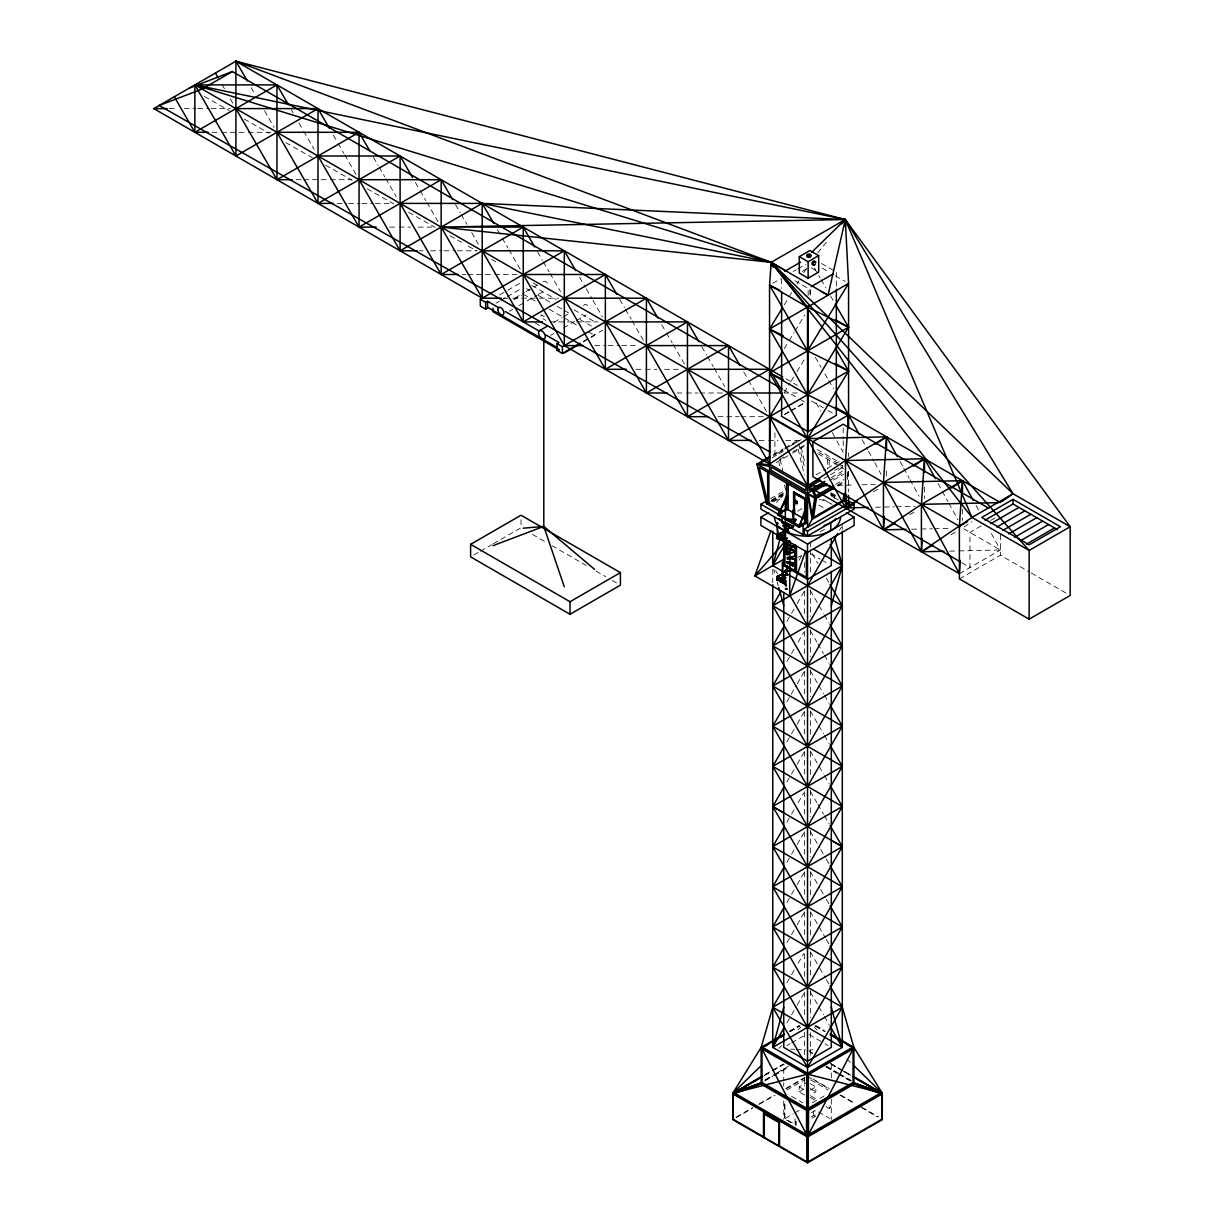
<?xml version="1.0" encoding="UTF-8"?>
<svg xmlns="http://www.w3.org/2000/svg" width="1224" height="1224" viewBox="0 0 1224 1224"><rect width="100%" height="100%" fill="white"/><g stroke="black" fill="none" stroke-linecap="round" stroke-linejoin="round"><path stroke-width="0.75" stroke-dasharray="5 3.75" d="M847.666 475.616L847.926 471.821M847.238 479.487L848.354 471.225M847.528 476.763L848.324 471.393M804.734 1086.086L804.734 1085.26M799.073 560.194L801.888 555.298M786.848 621.501L790.612 614.984M791.546 613.362L796.243 605.222M797.191 603.585L804.704 590.565M839.48 530.344L841.347 527.1M786.848 661.649L790.612 655.131M791.546 653.509L794.361 648.628M798.125 642.11L803.77 632.349M786.848 701.796L796.243 685.517M797.191 683.895L804.704 670.874M786.848 741.943L790.612 735.425M791.546 733.803L796.243 725.664M797.191 724.042L804.704 711.022M786.848 782.09L790.612 775.572M791.546 773.951L796.243 765.811M797.191 764.189L804.704 751.169M786.848 822.237L790.612 815.735M791.546 814.098L794.361 809.217M798.125 802.699L803.77 792.938M786.848 862.385L790.612 855.882M791.546 854.245L796.243 846.105M797.191 844.484L803.77 833.085M786.848 902.532L790.612 896.029M791.546 894.392L796.243 886.253M797.191 884.631L804.704 871.61M786.848 942.679L790.612 936.176M791.546 934.539L796.243 926.4M797.191 924.778L804.704 911.758M786.848 982.826L790.612 976.324M791.546 974.686L794.361 969.806M798.125 963.303L803.77 953.542M786.848 1022.973L790.612 1016.471M791.546 1014.849L796.243 1006.709M797.191 1005.072L803.77 993.689M784.217 304.898L788.134 298.472M789.113 296.866L792.035 292.031M796.931 283.999L798.874 280.786M803.77 272.738L806.692 267.918M784.217 348.733L788.134 342.307M789.113 340.7L793.994 332.653M794.973 331.046L804.749 314.966M784.217 392.583L790.077 382.928M791.056 381.322L795.952 373.274M796.931 371.668L804.749 358.8M817.785 252.802L828.541 239.797M778.984 1048.356L781.692 1045.709M798.002 1029.874L800.726 1027.227M964.053 527.009L971.963 521.699M499.591 294.923L506.017 291.205M507.623 290.287L522.097 281.933M496.164 303.124L499.346 301.272M500.937 300.354L505.726 297.6M507.317 296.667L521.669 288.39M514.799 298.12L524.438 292.551M526.045 291.618L532.471 287.915M534.077 286.982L537.29 285.131M513.697 299.758L521.669 295.152M509.368 311.187L512.581 309.335M519.007 305.618L525.433 301.915M527.039 300.982L536.693 295.412M538.3 294.494L544.726 290.776M554.013 322.295L562.046 317.659M563.652 316.725L568.471 313.941M550.647 335.345L553.86 333.479M563.499 327.925L574.745 321.422M576.366 320.489L586.005 314.935M583.297 341.389L589.723 337.686M591.33 336.753L602.591 330.266M583.45 341.863L594.604 335.422L594.604 332.041M772.711 283.356L780.606 278.797M793.244 271.514L796.396 269.693M797.971 268.775L805.866 264.216M802.317 271.361L806.846 268.745M473.856 554.992L478.737 552.177M480.359 551.244L491.742 544.665M493.364 543.731L521.011 527.774L521.011 518.808M784.508 414.263L789.281 411.509M790.888 410.591L805.239 402.298L798.614 398.473M784.768 414.538L789.465 411.83M791.041 410.912L805.147 402.772M773.323 454.563L783.176 448.871M784.814 447.923L797.956 440.334M773.063 455.802L783.008 450.065M784.661 449.101L797.88 441.482M782.901 450.187L774.93 454.793L774.93 430.848M789.281 446.515L802.057 439.141M772.237 457.73L777.118 454.9M778.816 453.92L785.334 450.157M779.55 459.52L786.145 455.711M792.8 451.87L804.352 445.199M776.123 462.58L790.903 454.058M792.54 453.109L804.046 446.469M770.554 498.642L785.609 490.028L784.278 484.474M771.395 500.035L784.538 492.446M771.395 500.769L784.538 493.18M816.087 474.881L825.649 469.343M827.256 468.425L843.198 459.214M770.722 501.626L785.12 493.318M772.313 501.442L783.513 494.97M773.354 501.917L782.672 496.546M834.584 470.383L842.862 465.61M823.951 478.446L828.862 475.601M830.515 474.652L843.642 467.078M831.234 477.666L842.357 471.24M829.643 480.497L842.357 473.153M833.62 480.022L843.458 474.346M835.61 484.383L843.81 479.64M837.706 484.995L842.479 482.241M837.721 486.066L842.648 483.235M797.589 511.127L802.561 508.266M873.401 491.818L879.964 488.024M820.202 531.874L824.961 529.12M798.017 557.379L801.184 555.543M909.723 514.692L916.286 510.898M950.971 534.704L957.535 530.91M981.128 525.953L969.974 532.394L969.974 567.401L961.697 562.627M990.706 520.429L995.495 517.66M959.386 573.689L1000.436 549.989L989.589 530.191M959.386 578.906L1000.436 555.206L1029.629 572.067M789.312 1031.144L799.241 1025.406M789.863 1031.633L799.501 1026.079M790.138 1031.633L800.068 1025.896M786.925 1045.571L790.092 1043.735M791.668 1042.817L804.352 1035.504M765.26 1074.473L783.146 1064.161M764.281 1075.33L770.783 1071.566M772.405 1070.633L783.788 1064.069L783.743 1080.731M764.403 1075.544L770.967 1071.765M772.604 1070.816L784.079 1064.191M765.306 1079.629L775.236 1073.892M776.888 1072.928L788.486 1066.242M765.765 1080.058L772.283 1076.279M773.92 1075.345L788.593 1066.869M764.48 1081.067L772.757 1076.294M774.409 1075.345L787.659 1067.695M736.527 1116.885L752.928 1107.429M759.492 1103.635L774.241 1095.113M785.716 1088.488L805.392 1077.135M736.007 1117.757L752.27 1108.378M758.758 1104.614L775.022 1095.235M786.389 1088.671L804.275 1078.344M786.925 1090.018L804.352 1079.951M804.749 1095.052L799.196 1091.839L799.196 1086.866L807.519 1082.062M799.196 1091.839L804.749 1088.641M810.303 1090.079L815.842 1086.866L815.842 1091.839L810.303 1095.052M785.334 1118.384L793.259 1113.809M794.85 1112.891L799.593 1110.137M812.277 1102.824L826.537 1094.593M811.267 1112.723L815.077 1110.52L815.077 1116.395L811.267 1118.583M811.053 1117.007L813.593 1115.538L815.077 1116.395M809.385 1049.978L813.088 1049.764M837.629 485.331L854.551 484.949M862.079 484.781L875.252 484.49M875.588 507.256L894.407 506.828M896.289 506.782L915.093 506.369M911.666 529.212L919.193 529.043M921.075 528.998L932.367 528.753M934.249 528.707L951.186 528.324M949.64 551.137L957.168 550.968M959.05 550.922L1000.436 549.989L961.697 527.62M169.096 108.599L176.73 108.599M184.365 108.599L195.825 108.599M197.722 108.599L209.182 108.599M211.094 108.599L230.188 108.599M212.043 132.299L219.693 132.299M221.59 132.299L246.422 132.299M248.319 132.299L273.151 132.299M296.055 179.698L301.793 179.698M303.69 179.698L328.522 179.698M330.419 179.698L351.426 179.698M337.105 203.398L346.652 203.398M348.565 203.398L360.024 203.398M361.922 203.398L373.381 203.398M375.294 203.398L392.476 203.398M389.615 227.098L397.249 227.098M399.162 227.098L410.621 227.098M418.256 227.098L435.438 227.098M419.205 250.798L423.03 250.798M430.664 250.798L442.124 250.798M444.021 250.798L455.481 250.798M457.394 250.798L476.488 250.798M462.167 274.497L465.977 274.497M467.889 274.497L492.706 274.497M494.618 274.497L517.538 274.497M503.217 298.197L510.852 298.197M512.764 298.197L537.581 298.197M539.493 298.197L558.588 298.197M549.989 321.897L574.806 321.897M576.718 321.897L597.725 321.897M594.864 345.596L606.308 345.596M608.221 345.596L619.681 345.596M621.593 345.596L638.775 345.596M635.914 369.296L643.549 369.296M645.461 369.296L656.906 369.296M664.556 369.296L681.737 369.296M676.964 392.996L684.598 392.996M686.511 392.996L697.955 392.996M699.868 392.996L722.787 392.996M783.88 392.996L797.237 392.996M718.014 416.696L739.005 416.696M740.918 416.696L763.837 416.696M759.064 440.395L766.698 440.395M768.611 440.395L778.158 440.395M785.793 440.395L801.062 440.395M790.826 1049.121L794.544 1049.335M796.396 1049.442L805.667 1049.978M830.01 1107.001C826.736 1111.009 834.722 1104.889 826.843 1105.165M204.439 96.466L229.332 110.588M244.265 119.065L269.158 133.186M285.758 142.611L312.319 157.666M325.584 165.209L352.145 180.265M367.078 188.741L393.638 203.811M408.571 212.272L435.132 227.343M450.065 235.819L461.678 242.413M468.318 246.177L476.626 250.874M491.558 259.35L496.546 262.181M533.052 282.897L539.692 286.661M821.442 263.497L836.344 272.095L836.344 287.38M822.161 268.148L828.77 271.973M835.365 275.783L845.279 281.489M811.328 267.857L815.735 270.397M794.881 280.74L808.131 288.39L808.131 296.04M785.976 378.782L797.467 385.407M811.512 401.013L826.414 409.612M828.067 410.576L833.039 413.437M783.712 389.875L796.962 397.509M817.219 449.545L838.669 461.938M1031.251 573L1066.946 593.594M531.859 285.483L556.186 299.528M574.025 309.84L596.731 322.952M818.856 452.406L837.017 462.886M838.669 463.85L843.627 466.711M817.953 453.798L838.868 465.87M840.475 466.803L843.688 468.654M526.504 288.604L529.747 290.486M537.856 295.168L550.831 302.649M557.318 306.398L568.655 312.946M580.008 319.495L591.36 326.058M523.26 294.234L536.234 301.716M549.209 309.213L576.764 325.125M588.117 331.673L594.604 335.422M544.328 316.679L541.1 314.813L541.1 317.659L545.935 320.459M830.974 492.706L837.369 496.409M830.974 493.44L837.369 497.143M535.163 322.952L541.635 326.67M830.606 493.7L836.757 497.25M830.606 494.435L836.757 497.984M838.593 500.126L830.821 495.644A32.956 19.033 0 0 1 836.069 499.576M823.064 499.224L830.821 503.707M818.779 505.053L823.599 507.838M810.701 553.722L820.202 559.215M821.794 560.118L828.128 563.79M532.409 534.368L545.445 541.88M551.963 545.644L586.189 565.412M595.966 571.057L605.758 576.703M612.275 580.467L617.156 583.282M815.796 1025.406L824.089 1030.195M815.551 1026.079L825.175 1031.633M814.985 1025.896L824.915 1031.633M809.11 1034.586L823.37 1042.817M824.961 1043.735L828.128 1045.571M809.156 1051.018L812.399 1052.9M830.285 1063.228L843.275 1070.725M844.912 1071.658L851.414 1075.422M831.264 1064.069L839.389 1068.751M841.01 1069.699L850.772 1075.33M809.661 1051.89L812.935 1053.772M830.974 1064.191L842.449 1070.816M844.086 1071.765L850.649 1075.544M826.567 1066.242L838.149 1072.928M839.802 1073.892L851.399 1080.578M826.445 1066.869L836.237 1072.515M837.874 1073.463L850.909 1080.991M825.741 1066.731L837.323 1073.433M838.991 1074.381L850.573 1081.067M812.935 1079.033L829.337 1088.488M840.811 1095.113L855.561 1103.635M862.124 1107.429L878.511 1116.885M807.519 1076.477L828.648 1088.671M840.031 1095.235L854.658 1103.681M861.161 1107.429L877.409 1116.824M810.701 1079.951L828.128 1090.018M810.303 1083.668L815.842 1086.866M810.303 1088.641L815.842 1091.839M799.196 1086.866L807.519 1091.686M810.992 1096.015L817.326 1099.688M810.196 1097.408L814.939 1100.147M826.032 1106.557L829.214 1108.378M791.668 1096.413L802.776 1102.824M818.611 1111.973L829.719 1118.384M790.811 1122.638L784.385 1118.92L784.385 1102.227M814.327 1027.227L817.035 1029.874M846.947 1058.913L851.017 1062.876M814.404 268.056L820.095 277.925M821.044 279.562L825.802 287.793M830.545 296.009L833.391 300.936M815.352 357.377L821.044 367.246M824.838 373.825L827.699 378.752M828.648 380.389L833.391 388.62M743.779 372.05L747.604 378.66M748.553 380.327L754.29 390.242M755.239 391.894L766.698 411.738M701.78 346.698L706.554 354.96M707.503 356.628L713.24 366.542M714.189 368.195L724.684 386.386M812.216 553.676L817.861 563.438M826.322 578.095L829.138 582.976M661.679 324.651L665.504 331.26M666.453 332.928L672.19 342.842M673.139 344.495L684.598 364.339M810.349 590.565L823.492 613.362M824.441 614.984L829.138 623.123M619.681 299.299L624.454 307.561M625.403 309.228L631.14 319.143M632.089 320.795L643.549 340.639M775.572 570.491L777.454 573.75M810.349 630.727L816.928 642.11M817.861 643.748L823.492 653.509M824.441 655.131L829.138 663.27M810.349 670.874L817.861 683.895M818.795 685.517L823.492 693.656M824.441 695.278L829.138 703.418M579.579 277.251L585.317 287.181M586.265 288.833L592.003 298.748M592.952 300.4L602.499 316.94M810.349 711.022L817.861 724.042M818.795 725.664L823.492 733.803M824.441 735.425L829.138 743.565M537.581 251.899L542.354 260.161M543.303 261.829L549.041 271.743M549.989 273.396L560.5 291.587M810.349 751.169L823.492 773.951M824.441 775.572L829.138 783.712M497.479 229.852L501.304 236.462M502.253 238.129L507.991 248.044M508.939 249.696L520.399 269.54M810.349 791.316L816.928 802.699M817.861 804.336L823.492 814.098M824.441 815.735L829.138 823.859M455.481 204.5L460.255 212.762M461.203 214.43L466.941 224.344M471.714 232.606L478.4 244.188M810.349 831.463L819.743 847.742M820.677 849.364L825.374 857.504M826.322 859.126L829.138 864.022M415.38 182.453L419.205 189.062M420.153 190.73L425.891 200.644M426.839 202.297L438.299 222.141M810.349 871.61L819.743 887.89M820.677 889.511L825.374 897.651M826.322 899.273L829.138 904.169M810.349 911.758L825.374 937.798M826.322 939.435L829.138 944.316M373.381 157.1L378.155 165.362M379.103 167.03L384.841 176.945M385.79 178.597L396.301 196.789M810.349 951.905L818.795 966.562M819.743 968.184L825.374 977.945M826.322 979.582L829.138 984.463M333.295 135.053L337.105 141.663M338.069 143.33L343.791 153.245M344.74 154.897L356.199 174.741M810.349 992.052L817.861 1005.072M818.795 1006.709L823.492 1014.849M824.441 1016.471L829.138 1024.61M291.281 109.701L293.194 113.006M298.916 122.935L302.741 129.545M303.69 131.197L314.201 149.389M251.195 87.654L255.005 94.263M264.552 110.803L274.1 127.342M221.927 84.364L224.726 89.214M230.311 98.899L233.111 103.749M976.018 505.42L978.741 510.377M938.058 483.511L948.003 501.656M948.906 503.309L957.948 519.817M900.099 461.586L902.807 466.543M903.71 468.195L909.141 478.094M910.044 479.747L919.071 496.256M862.124 439.676L867.556 449.575M868.459 451.228L873.89 461.127M874.793 462.779L881.112 474.331M816.026 402.895L820.554 411.157M832.305 432.608L835.916 439.202M836.818 440.854L843.152 452.406M773.752 569.267L774.746 572.909M777.255 582.043L778.25 585.684M801.123 447.265L804.704 462.06M798.828 443.929L804.918 469.113M798.094 449.116L804.352 474.988M780.162 459.474L782.84 470.567M778.908 462.289L779.81 465.992M1000.436 534.827L1000.436 555.206M962.462 509.108L962.462 520.491M924.503 487.198L924.503 498.566M886.543 470.965L886.543 476.656M848.569 452.834L848.569 456.628M848.569 471.408L848.569 491.773M843.198 427.895L843.198 438.957M843.198 440.793L843.198 450.004M842.296 525.463L842.296 529.288M831.295 1064.069L831.295 1080.731M831.295 1099.167L831.295 1119.287M829.199 460.301L829.199 467.843M827.577 459.352L827.577 468.807M813.593 1111.132L813.593 1115.538M810.609 290.073L810.609 297.692M810.609 541.941L810.609 547.679M810.609 549.576L810.609 574.408M810.609 589.677L810.609 616.422M810.609 629.779L810.609 656.523M810.609 669.88L810.609 696.609M810.609 711.894L810.609 736.71M810.609 751.995L810.609 776.812M810.609 790.184L810.609 816.913M810.609 830.285L810.609 857.014M810.609 872.299L810.609 897.115M810.609 912.4L810.609 937.217M810.609 952.501L810.609 977.318M810.609 990.69L810.609 1017.419M810.609 1032.704L810.609 1057.521M809.86 289.277L809.86 296.912M804.443 562.459L804.443 572.006M804.443 591.1L804.443 615.917M804.443 631.202L804.443 654.106M804.443 671.303L804.443 694.207M804.443 711.404L804.443 734.308M804.443 751.505L804.443 776.322M804.443 791.607L804.443 816.423M804.443 831.708L804.443 854.612M804.443 871.809L804.443 894.713M804.443 911.895L804.443 936.727M804.443 953.909L804.443 976.829M804.443 992.098L804.443 1015.017M804.443 1032.199L804.443 1055.119M804.443 1078.038L804.443 1085.673M796.197 1121.306L796.197 1125.101M795.631 1121.704L795.631 1125.422M795.08 1118.751L795.08 1124.458L784.951 1118.598L784.951 1101.508M783.743 1082.582L783.743 1086.285M783.743 1100.988L783.743 1119.287M781.631 278.827L781.631 288.374M772.757 569.435L772.757 582.823M776.552 502.59A32.956 19.033 0 0 1 782.748 496.546M819.33 499.392A32.956 19.033 0 0 1 834.936 506.598M583.619 305.862A4.804 2.785 60 0 1 586.541 304.761A4.804 2.785 60 0 1 589.876 308.739M543.226 281.841A4.299 2.479 60 0 1 546.287 281.964A4.299 2.479 60 0 1 548.78 286.034"/><path stroke-width="1.5" d="M770.845 530.879L754.871 575.938L789.648 596.012L790.092 541.176M787.766 558.832L787.522 558.832M778.02 523.046C775.878 521.042 779.076 552.269 777.24 523.122M846.381 494.634L845.493 507.929L868.061 507.424M884.355 516.543L883.453 529.854L906.02 529.349M922.315 538.468L921.412 551.764L943.995 551.259M501.304 298.197L482.21 298.197L153.811 108.599L235.911 61.2L845.294 219.54L1070.189 526.733L1070.189 595.476L1029.139 619.176L959.386 578.906L959.386 526.289L962.462 480.665L883.453 482.455L845.493 507.929L807.519 438.62L769.559 372.861L782.258 351.961M616.819 294.341L605.36 274.497L523.26 274.497L564.31 345.596L959.386 573.689L960.274 560.378M769.559 471.347L769.559 285.177L771.166 262.334L845.294 219.54L1013.028 493.746L1070.189 526.733L1029.139 550.433L971.978 517.446L771.166 262.334L235.911 61.2L235.911 155.999L318.01 108.599L329.47 128.444M777.24 534.812L778.005 534.735M844.759 495.399L843.948 500.937L812.155 519.282L807.519 527.314L807.519 307.102L771.166 262.334L194.861 84.9L194.861 132.299L208.233 132.299M844.055 493.471L842.984 500.402L813.47 517.431L816.408 498.382L834.447 487.963M845.034 493.792L843.948 500.937L848.813 503.737L847.528 504.212M782.87 526.121L782.87 525.387M782.289 562.168L782.519 574.133L782.962 562.214M821.442 291.434L828.051 295.259L845.294 219.54L194.861 84.9L235.911 155.999M785.303 503.248L786.558 502.682A1.805 1.04 0 0 1 787.063 502.88L786.558 503.798L785.303 503.248L785.441 554.227L787.17 554.227L787.001 553.279L791.882 549.255A7.436 4.284 0 0 1 795.37 551.871L787.001 553.631A1.805 1.04 0 0 0 786.558 553.386L785.334 553.799M779.749 540.059L772.757 565.61L782.687 571.348M831.295 605.758L842.296 565.61L834.294 536.418M842.296 531.201L842.296 1047.392L807.519 1067.466L772.757 1047.392L783.743 1007.245M784.033 987.722L772.757 1007.245L761.16 1047.392L732.763 1093.246L732.763 1119.639L807.519 1162.8L882.29 1119.639L882.29 1093.246L853.893 1047.392L842.296 1007.245L830.071 986.085M789.648 596.012L805.606 550.953M807.519 522.51L799.15 527.345L805.866 507.073M785.349 572.572L786.221 570.277L786.221 571.577M786.558 545.919L788.761 540.809A7.436 4.284 0 0 0 783.054 540.962L786.558 545.919L788.761 540.809M786.558 549.821L788.761 544.726A7.436 4.284 0 0 1 793.596 546.501L786.558 549.821L793.596 546.501M799.15 527.345L778.158 515.227L786.527 495.904M788.149 496.837L778.158 513.59L799.15 525.708L807.519 508.021M792.938 521.761C794.911 523.092 791.255 512.137 792.938 510.071M780.254 535.852C798.874 541.1 759.63 537.979 785.716 537.826A1.805 1.04 0 0 1 786.252 537.673L787.292 538.529L780.254 536.204M784.033 546.088L772.757 565.61L772.757 531.201M781.218 591.115L772.757 605.758L807.519 665.978L842.296 605.758L830.071 584.598M784.033 626.382L772.757 645.905L807.519 706.126L842.296 645.905L830.071 624.745M807.519 585.684L837.599 533.603M784.033 666.529L772.757 686.052L807.519 746.288L842.296 686.052L830.071 664.907M784.033 706.676L772.757 726.214L807.519 786.435L842.296 726.214L830.071 705.055M784.033 746.824L772.757 766.362L807.519 826.582L842.296 846.656L807.519 906.877L772.757 846.656L784.033 827.118M830.071 785.349L842.296 806.509L807.519 866.73L772.757 806.509L784.033 786.971M784.033 867.265L772.757 886.803L807.519 947.024L842.296 886.803L830.071 865.643M784.033 907.412L772.757 926.951L807.519 987.171L842.296 926.951L830.071 905.791M784.033 947.56L772.757 967.098L807.519 1027.319L842.296 967.098L830.071 945.938M772.757 584.735L772.757 1047.392L784.033 1027.869M830.071 825.496L842.296 846.656L772.757 886.803L842.296 926.951L772.757 967.098L842.296 1007.245L807.519 1067.466L772.757 1007.245L842.296 967.098L772.757 926.951L842.296 886.803L772.757 846.656L842.296 806.509L772.757 766.362L842.296 726.214L772.757 686.052L842.296 645.905L772.757 605.758L842.296 565.61L830.071 544.451M859.416 434.719L848.569 414.921L807.519 394.771L769.559 329.026L782.258 308.111M782.258 395.796L769.559 416.696L807.519 486.02L830.101 485.5M835.365 319.617L848.569 327.236L807.519 394.771L769.559 372.861L848.569 327.236L835.288 304.225M781.968 392.996L728.51 392.996L769.559 464.095L807.519 438.62L848.569 371.071L835.288 348.06M783.054 532.088L785.961 527.116L788.761 532.226A7.436 4.284 0 0 1 783.054 532.088L783.054 531.736A7.436 4.284 0 0 0 788.761 531.889M783.743 531.522L778.51 533.985A7.436 4.284 0 0 0 783.054 536.005L784.997 532.562M783.054 536.005L785.961 531.369M788.271 549.025L786.818 551.213L788.99 547.939M782.534 537.443L782.87 537.382M787.935 529.717L788.149 529.808M787.063 519.129L795.784 519.588A7.436 4.284 0 0 1 793.596 522.633L787.063 519.129L793.596 522.633M787.063 519.466L795.784 519.588M841.699 223.885L845.294 219.54L971.978 517.446L921.412 551.764L883.453 482.455L886.543 436.83L807.519 438.62M786.496 539.692L754.871 575.938L784.339 558.924M778.158 578.248A7.436 4.284 0 0 0 777.056 580.161L785.441 581.369L781.203 578.111M781.662 574.148L786.512 569.971L787.261 575.219A7.436 4.284 0 0 1 781.662 574.5L781.662 574.148A7.436 4.284 0 0 0 787.261 574.867L787.261 575.219M781.662 574.5L785.93 569.894M782.442 574.377L777.791 575.968A7.436 4.284 0 0 0 781.662 578.417L785.93 574.148M811.634 252.343L845.294 219.54L848.569 283.402L848.569 428.186M853.74 1065.523L882.29 1093.246L807.519 1136.408L732.763 1093.246L761.313 1065.523M784.324 510.852L786.527 508.756L807.519 520.873L803.097 525.065L803.097 534.75L804.229 534.092L807.519 536.005L854.123 509.092L854.123 504.212L847.696 500.494M787.063 562.015L795.615 562.994A7.436 4.284 0 0 1 792.54 565.794L787.063 562.015L792.54 565.794M787.063 562.367L790.658 563.484L787.231 563.514L787.231 562.214M787.001 553.279L791.882 549.255M790.842 534.062L791.01 534.199M1001.829 501.611L1013.028 493.746L771.166 262.334L482.21 203.398L400.11 203.398L441.16 274.497L458.342 274.497M875.466 444.266L886.543 436.83L897.391 456.644M913.425 466.191L924.503 458.755L935.35 478.553M951.4 488.101L962.462 480.665L973.309 500.478M782.059 388.911L232.376 71.558L202.067 89.061L159.181 105.494L769.942 451.977M480.313 299.299L485.683 302.405L487.596 301.303L487.596 308.065L485.683 309.167L480.313 306.061L480.313 299.299L564.31 250.798L575.77 270.642M539.554 330.648L547.587 325.997M580.084 343.255L562.413 353.461L557.027 350.355L557.027 343.592L558.94 342.49L545.965 335.009M557.027 343.592L562.413 346.698L646.41 298.197L657.869 318.041M557.027 350.355L558.94 349.253M564.31 352.91L580.253 343.699M799.303 256.642L809.86 250.553L818.672 255.648L818.672 272.095L808.131 278.185L799.303 273.09L799.303 256.642L808.131 261.737L818.672 255.648M784.768 271.284L800.45 262.227M811.267 286.584L833.207 273.901M769.559 329.026L848.569 283.402L807.519 350.936L769.559 329.026L783.238 335.728M781.019 389.14L769.559 369.296L687.46 416.696L646.41 345.596L728.51 345.596L739.969 365.44M470.613 544.328L521.011 515.227L620.415 572.633L620.415 585.164L570.017 614.264L470.613 556.874L470.613 544.328L570.017 601.718L620.415 572.633M835.365 363.452L848.569 371.071L728.51 440.395L687.46 369.296L769.559 369.296M781.631 292.199L781.631 416.344L808.131 431.644L836.344 415.349L836.344 289.292M770.034 456.46L756.906 464.034L766.469 503.615L781.784 512.443M769.774 457.715L759.859 463.422L769.636 465.242M769.559 464.095L770.156 416.344L808.131 438.269L847.819 415.349L847.819 428.629M784.217 528.998L784.217 522.556L760.915 509.092L760.915 504.212L767.341 500.494M793.58 492.033L805.866 498.872L793.58 492.033L793.703 521.807M794.361 513.361L794.361 502.069C798.293 506.308 798.293 500.065 794.361 500.111L794.56 493.257L805.086 499.331L805.086 521.256M819.697 478.982L807.519 486.02L845.493 460.53L886.543 436.83L886.543 450.111M820.661 480.344L809.186 486.968L809.186 490.396L824.869 481.338M778.602 535.668L760.915 525.463L760.915 517.155L768.687 512.672M794.361 500.111L797.298 501.58M824.869 483.251L807.519 493.257L812.155 519.282L815.459 497.847L812.155 490.594M794.85 500.968L796.809 501.855L796.594 502.804L794.85 500.968L796.809 501.855M794.361 502.069L797.298 503.538M794.85 501.794L796.809 502.682M827.072 483.817L813.945 491.39L815.934 495.735L832.32 486.265M778.158 513.59L786.527 508.756M794.361 493.379L805.086 499.331M778.158 515.227L782.105 512.948M832.932 487.749L815.459 497.847L756.906 464.034L769.559 466.375M782.105 517.783L782.105 522.633L783.238 521.975M799.15 525.708L807.519 520.873M847.773 504.349L848.569 502.88L848.813 503.737M848.813 503.018L847.528 503.477M804.229 534.092L804.229 529.212L848.569 503.615L848.569 495.475M856.984 501.304L845.493 507.929L845.493 460.53L848.569 414.921L835.288 391.894M804.229 529.212L807.519 531.109L854.123 504.212M787.323 532.409L807.519 544.068L854.123 517.155L854.123 525.463L807.519 552.376L785.028 539.386M894.943 523.214L883.453 529.854L845.493 460.53L924.503 458.755L924.503 472.02M971.978 517.446L1013.028 493.746M959.386 526.289L967.587 521.546M932.918 545.139L921.412 551.764L921.412 504.364L924.503 458.755L883.453 482.455L883.453 529.854L921.412 504.364L962.462 480.665L962.462 493.945M1013.028 499.361L981.725 517.446L1029.139 544.802L1060.443 526.733L1013.028 499.361L1013.028 504.013L1057.475 529.671M985.029 520.185L1013.028 504.013M990.95 523.597L1018.965 507.424M996.871 527.024L1024.886 510.852M1002.808 530.436L1030.807 514.279M1008.729 533.863L1036.743 517.691M1014.65 537.29L1042.664 521.118M1020.587 540.702L1048.586 524.53M1026.508 544.129L1054.507 527.957M784.339 813.195L772.757 806.509L842.296 766.362L830.071 745.202M784.339 1034.005L761.16 1047.392L761.16 1082.98L807.519 1109.755L853.893 1082.98L882.29 1093.246L853.036 1076.355M783.452 1035.351L762.583 1047.392L807.519 1073.341L852.47 1047.392L829.994 1034.418M765.306 1045.969L768.626 1044.057M771.931 1042.144L776.888 1039.283M780.208 1037.371L783.513 1035.458M772.757 1047.392L842.296 1007.245M853.893 1082.98L853.893 1047.392L807.519 1074.167L732.763 1093.246L762.017 1076.355M762.659 1076.263L735.027 1092.221L760.869 1082.873M761.129 1077.441L733.253 1093.537L733.253 1119.348L763.516 1136.821L763.516 1112.631L779.52 1121.872L779.52 1146.062L807.029 1161.943L807.029 1136.698L733.253 1094.103M782.197 573.827L782.962 573.888M778.51 539.065L785.961 541.681L783.054 537.045L785.961 542.018L778.51 539.065A7.436 4.284 0 0 1 779.979 538.009M778.51 533.985L783.743 531.874M778.51 537.902A7.436 4.284 0 0 1 776.781 534.735L785.318 534.398L778.51 537.902L785.487 534.72M189.49 88.006L232.376 71.558M492.966 545.674L543.793 526.412L594.604 569.374M732.763 1093.246L761.16 1082.98M786.558 523.214L793.596 526.549A7.436 4.284 0 0 1 788.761 528.324L786.558 523.214L793.596 526.549M787.369 559.292L791.438 557.884L787.369 557.991L795.615 559.429A7.436 4.284 0 0 0 795.37 556.14L787.369 557.471M779.688 581.14L786.252 584.812L779.688 581.14A7.436 4.284 0 0 1 780.514 580.666M777.791 575.968L782.442 574.729M782.09 577.116L785.517 577.804L777.791 579.885L785.517 577.453L782.09 576.779M786.512 566.054L792.54 570.047A7.436 4.284 0 0 1 787.261 571.302L786.512 566.054L792.54 570.047M783.253 533.129L785.731 532.578L785.731 531.262M787.353 553.569L795.37 551.871M795.37 556.14L787.369 557.823L795.615 559.093A7.436 4.284 0 0 0 795.37 555.788M523.26 528.187L543.793 526.412L564.31 586.862M782.794 577.835L785.487 577.636M998.554 502.636L921.412 504.364L959.386 573.689M783.054 540.962L786.558 545.567M153.811 108.599L167.183 108.599M292.245 179.698L276.961 179.698L235.911 108.599L318.01 108.599L318.01 203.398L333.295 203.398M376.242 227.098L359.06 227.098L318.01 155.999L400.11 155.999L412.519 177.495M417.292 250.798L400.11 250.798L359.06 179.698L441.16 179.698L452.62 199.543M542.354 321.897L523.26 321.897L482.21 250.798L564.31 250.798L564.31 345.596L583.404 345.596M626.367 369.296L605.36 369.296L564.31 298.197L646.41 298.197L646.41 392.996L667.417 392.996M708.466 416.696L687.46 416.696L687.46 321.897L605.36 321.897L646.41 392.996L728.51 345.596L728.51 440.395L751.414 440.395M776.781 534.735L785.318 534.75M788.761 532.226L785.961 527.116M777.056 580.161L785.441 581.369M781.524 535.607L785.395 536.204L785.318 534.398M787.384 562.076L795.615 563.346A7.436 4.284 0 0 1 792.54 566.131M785.395 538.483L781.524 537.78L785.395 539.784L785.487 537.979M787.185 519.313L790.934 520.215M782.794 578.264L785.487 578.937L785.456 577.116M882.29 1093.246L807.519 1074.167L761.16 1047.392L807.519 1136.408L853.893 1047.392L830.698 1034.005M781.983 580.13L785.579 581.216M854.184 1082.873L880.025 1092.221L854.015 1077.197M848.569 371.071L807.519 350.936L769.559 285.177L779.826 290.21M848.569 327.236L807.519 307.102L769.559 285.177M769.559 372.861L783.238 379.578M782.702 376.885L235.911 61.2L247.37 81.044M835.365 407.286L1000.436 502.59M834.615 407.73L847.819 415.349M988.701 508.22L843.198 424.208L812.889 441.711L812.889 476.717L960.044 561.678M960.044 526.672L194.861 84.9L276.961 84.9L288.42 104.744M487.596 301.303L498.948 307.851M505.42 311.6L539.478 331.26M846.365 512.672L854.123 517.155M487.596 307.331L557.318 347.585M559.444 350.095L492.966 311.722L492.966 308.341M805.866 519.909L805.866 494.221L759.186 467.277L767.678 502.391L783.329 511.418M760.915 504.212L780.04 515.258M782.105 522.633L803.097 534.75M760.915 517.155L782.672 529.717M814.144 549.362L842.296 565.61L807.519 625.831L789.664 594.91M786.925 567.446L783.743 565.61L783.743 540.763M790.092 569.267L807.519 579.334L831.295 565.61L831.295 538.851M786.007 573.26L842.296 605.758L772.757 645.905L842.296 686.052L772.757 726.214L842.296 766.362L807.519 826.582L772.757 806.509M781.203 578.447L785.731 581.063M830.698 839.955L842.296 846.656M831.54 1035.458L841.469 1041.196M846.427 1044.057L849.731 1045.969M772.757 1007.245L842.296 1047.392L831.295 1007.245M855.561 1078.39L881.8 1093.537M828.051 295.259L771.166 262.334L441.16 227.098L482.21 298.197L482.21 203.398L845.294 219.54L441.16 227.098L523.26 227.098L534.72 246.942M786.925 271.498L771.166 262.334L1029.139 550.433L1029.139 619.176M783.176 580.926L785.579 582.517L785.731 580.712M788.99 525.463L786.818 523.474L786.818 524.775M698.919 341.741L687.46 321.897L605.36 369.296L605.36 274.497L523.26 321.897L523.26 227.098L441.16 274.497L441.16 179.698L359.06 227.098L359.06 132.299L276.961 132.299L318.01 203.398L400.11 155.999L400.11 250.798L482.21 203.398L493.67 223.242M369.572 150.491L359.06 132.299L276.961 179.698L276.961 84.9L194.861 132.299L174.344 96.757M830.071 1026.232L842.296 1047.392M215.393 73.058L218.193 77.892M782.503 579.947A7.436 4.284 0 0 1 784.768 579.625L786.252 584.812M778.755 587.52L783.743 605.758M831.295 571.348L831.295 1047.392L807.519 1061.116L783.743 1047.392L783.743 592.385M830.821 522.556L830.821 530.619M808.131 261.737L808.131 278.185M808.131 305.587L808.131 431.644M808.131 438.269L808.131 485.668M807.519 531.109L807.519 536.005M807.519 544.068L807.519 1162.8M806.356 551.55L806.356 577.3L784.921 564.937L784.921 539.172M805.652 498.994L805.652 520.904M804.872 499.453L804.872 521.378M797.099 501.702L797.099 503.661M796.594 501.978L796.594 502.804M796.487 545.843L796.487 571.608M795.631 545.369L795.631 571.118M795.064 500.846L795.064 501.672M794.789 544.879L794.789 548.551M794.789 552.238L794.789 555.91M794.789 559.597L794.789 570.629M794.56 493.257L794.56 499.989M794.56 501.947L794.56 505.711M794.56 509.475L794.56 513.239M793.779 491.91L793.779 513.805M788.761 528.324L788.761 527.972A7.436 4.284 0 0 0 793.596 526.198M788.761 544.726L788.761 545.078A7.436 4.284 0 0 1 793.596 546.853M788.149 484L788.149 509.689M787.292 518.808L787.185 520.613M787.261 571.302L787.261 570.965A7.436 4.284 0 0 0 792.54 569.696M786.527 483.052L786.527 510.393M785.731 574.025L785.731 575.326M784.768 579.625L784.768 579.962A7.436 4.284 0 0 0 782.503 580.283M781.662 578.417L781.662 578.065A7.436 4.284 0 0 1 777.791 575.632M779.03 1146.352L779.03 1122.163L764.006 1113.488L764.006 1137.677M768.886 472.877L768.886 503.095M767.678 472.173L767.678 502.391M767.509 504.212L766.469 503.615M570.017 601.718L570.017 614.264M562.413 346.698L562.413 353.461M543.793 339.767L543.793 526.412M485.683 302.405L485.683 309.167M840.475 517.155A32.956 19.033 0 0 1 822.1 534.215A32.956 19.033 0 0 1 787.46 532.256M782.748 529.701A32.956 19.033 0 0 1 778.984 526.672M777.653 525.203A32.956 19.033 0 0 1 774.562 517.155M836.069 518.609A32.956 19.033 0 0 1 823.997 525.57M784.217 522.556A32.956 19.033 0 0 1 778.984 518.609M809.676 254.102A1.989 1.132 0.2 0 1 810.395 255.893A1.989 1.132 0.2 0 1 807.151 255.663A1.989 1.132 0.2 0 1 808.651 254.026M845.218 224.145A1.897 1.423 84.3 0 1 845.264 226.455M815.796 262.563A1.989 1.147 -60 0 0 814.756 261.584L814.021 261.997A1.989 1.147 -60 0 0 812.981 264.384A1.989 1.147 -60 0 0 814.373 265.011M815.383 263.956A1.989 1.147 -60 0 1 814.74 264.736M809.676 255.173A1.989 1.132 0.2 0 1 810.686 256.734A1.989 1.132 0.2 0 1 807.855 257.162A1.989 1.132 0.2 0 1 807.335 255.525M808.146 255.173A1.989 1.132 0.2 0 1 808.651 255.097M813.394 264.43A1.989 1.147 -60 0 1 811.986 263.466A1.989 1.147 -60 0 1 813.654 261.049A1.989 1.147 -60 0 1 814.756 262.441M791.882 549.607A7.436 4.284 0 0 1 795.37 552.223M779.688 581.492A7.436 4.284 0 0 1 781.463 580.604M777.791 579.885A7.436 4.284 0 0 1 777.056 576.611L777.056 576.259A7.436 4.284 0 0 0 777.791 579.533M777.056 580.513A7.436 4.284 0 0 1 778.158 578.6M795.784 519.236A7.436 4.284 0 0 1 793.596 522.296M783.054 535.653A7.436 4.284 0 0 1 778.51 533.633M778.51 537.55A7.436 4.284 0 0 1 776.781 534.398M776.781 538.652A7.436 4.284 0 0 1 777.821 536.051M776.781 538.3A7.436 4.284 0 0 1 777.821 535.699M778.51 539.402A7.436 4.284 0 0 1 780.912 537.948M783.054 541.299A7.436 4.284 0 0 1 788.761 541.161M786.267 527.467L786.083 529.808L786.267 527.467M792.815 565.121L792.05 565.197L792.815 565.121M779.153 575.632L778.388 575.708L779.153 575.632M814.74 498.076L812.109 515.212L808.406 494.419L814.74 498.076M787.659 541.069L787.659 541.069M784.737 580.069L783.957 580.115L784.737 580.069M785.456 588.79L787.292 589.234L786.252 588.377A1.805 1.04 0 0 0 785.716 588.53L785.456 588.79M791.301 534.138L791.301 534.138M791.301 549.79L791.301 549.79M794.07 551.596L794.07 551.596M784.247 531.354L783.467 531.369L784.247 531.354M787.43 570.323L787.43 570.323M777.454 576.519L777.454 576.519M792.984 546.516L792.219 546.501L792.984 546.516M794.376 503.63L794.376 503.63M794.376 519.282L794.376 519.282M795.37 558.618L794.59 558.572L795.37 558.618M779.229 533.465L779.229 533.465M771.258 264.965L773.415 267.016L771.395 264.935M771.701 264.46L773.859 266.526L771.701 264.46M790.398 552.345L787.185 555.069L787.185 553.768L790.398 552.345M853.051 1048.846L808.36 1074.641L808.36 1108.301L853.051 1082.506L853.051 1048.846M854.184 1084.02L808.513 1110.382L808.513 1134.648L880.025 1093.353L854.184 1084.02M881.8 1094.103L808.024 1136.698L808.024 1161.943L881.8 1119.348L881.8 1094.103M760.869 1084.02L735.027 1093.353L806.539 1134.648L806.539 1110.382L760.869 1084.02M788.348 568.502L786.787 566.345L788.348 568.502M805.866 486.968L771.212 466.971L771.212 470.383L805.866 490.396L805.866 486.968M806.692 1074.641L762.001 1048.846L762.001 1082.506L806.692 1108.301L806.692 1074.641M778.739 1122.332L764.296 1114.008L764.296 1137.509L778.739 1145.832L778.739 1122.332M785.731 542.125L783.253 540.258L785.731 543.425L785.731 542.125M785.992 584.888L784.11 582.808L785.992 586.189L785.992 584.888M786.267 545.919L786.083 543.578L786.267 547.22L786.267 545.919M538.575 333.846A4.804 2.785 60 0 0 544.221 339.048A4.804 2.785 60 0 0 542.859 331.643A4.804 2.785 60 0 0 538.575 333.846M497.877 310.284A4.299 2.479 60 0 0 502.942 314.905A4.299 2.479 60 0 0 501.687 308.264A4.299 2.479 60 0 0 497.877 310.284"/></g></svg>
